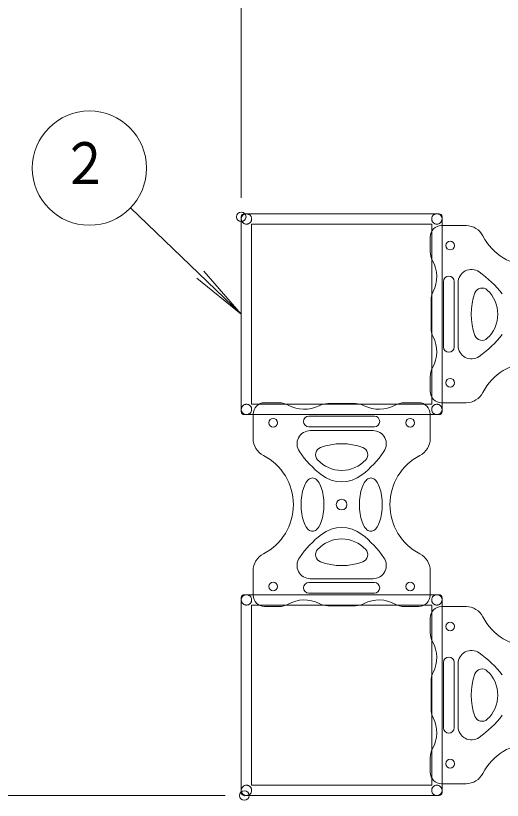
# Model space of a CAD drawing. Units: millimetres on the paper, scale 1:50. Extents: x 0 to 420, y -297 to 594.
# Drawn here: x 79.84 to 105.4, y 454.3 to 495.49 of the extents above; entities that cross this region are included whole.
import ezdxf
from ezdxf.enums import TextEntityAlignment as Align

# ---------------------------------------------------------------- set-up
doc = ezdxf.new("R2010")
doc.units = ezdxf.units.MM
doc.header["$PDMODE"] = 32
doc.header["$PDSIZE"] = 0.5
doc.linetypes.add('USER1', pattern=[19.05, 12.7, -6.35])
doc.layers.add('LY_1', color=7, linetype='Continuous', lineweight=18)
doc.styles.add('ＭＳ ゴシック', font='')
doc.styles.get('ＭＳ ゴシック').set_extended_font_data('MS Gothic')

msp = doc.modelspace()

# ---------------------------------------------------------------- linework, layer by layer
at = {"layer": 'LY_1'}
for p, q in [((91.689, 485.931), (91.689, 541.719)), ((85.878, 485.409), (91.689, 479.819)), ((91.689, 479.819), (89.717, 482.079)), ((91.689, 479.819), (89.354, 481.702)), ((103.075, 481.466), (103.075, 478.172)), ((98.608, 473.706), (95.315, 473.706)), ((95.042, 470.892), (95.004, 470.809)), ((95.084, 470.966), (95.042, 470.892)), ((95.128, 471.032), (95.084, 470.966)), ((95.174, 471.088), (95.128, 471.032)), ((95.223, 471.135), (95.174, 471.088)), ((95.273, 471.171), (95.223, 471.135)), ((95.324, 471.198), (95.273, 471.171)), ((95.376, 471.214), (95.324, 471.198)), ((95.428, 471.219), (95.376, 471.214)), ((95.48, 471.214), (95.428, 471.219)), ((95.532, 471.198), (95.48, 471.214)), ((95.583, 471.171), (95.532, 471.198)), ((95.633, 471.135), (95.583, 471.171)), ((95.682, 471.088), (95.633, 471.135)), ((95.728, 471.032), (95.682, 471.088)), ((95.772, 470.966), (95.728, 471.032)), ((95.814, 470.892), (95.772, 470.966)), ((95.852, 470.809), (95.814, 470.892)), ((98.109, 470.892), (98.071, 470.809)), ((98.151, 470.966), (98.109, 470.892)), ((98.195, 471.032), (98.151, 470.966)), ((98.241, 471.088), (98.195, 471.032)), ((98.29, 471.135), (98.241, 471.088)), ((98.34, 471.171), (98.29, 471.135)), ((98.391, 471.198), (98.34, 471.171)), ((98.443, 471.214), (98.391, 471.198)), ((98.495, 471.219), (98.443, 471.214)), ((98.547, 471.214), (98.495, 471.219)), ((98.599, 471.198), (98.547, 471.214)), ((98.65, 471.171), (98.599, 471.198)), ((98.7, 471.135), (98.65, 471.171)), ((98.748, 471.088), (98.7, 471.135)), ((98.795, 471.032), (98.748, 471.088)), ((98.839, 470.966), (98.795, 471.032)), ((98.88, 470.892), (98.839, 470.966)), ((98.919, 470.809), (98.88, 470.892)), ((94.908, 470.519), (94.884, 470.411)), ((94.937, 470.622), (94.908, 470.519)), ((94.968, 470.719), (94.937, 470.622)), ((95.004, 470.809), (94.968, 470.719)), ((95.888, 470.719), (95.852, 470.809)), ((95.92, 470.622), (95.888, 470.719)), ((95.948, 470.519), (95.92, 470.622)), ((95.972, 470.411), (95.948, 470.519)), ((97.975, 470.519), (97.951, 470.411)), ((98.003, 470.622), (97.975, 470.519)), ((98.035, 470.719), (98.003, 470.622)), ((98.071, 470.809), (98.035, 470.719)), ((98.954, 470.719), (98.919, 470.809)), ((98.986, 470.622), (98.954, 470.719)), ((99.014, 470.519), (98.986, 470.622)), ((99.039, 470.411), (99.014, 470.519)), ((94.837, 470.062), (94.83, 469.941)), ((94.848, 470.181), (94.837, 470.062)), ((94.864, 470.298), (94.848, 470.181)), ((94.884, 470.411), (94.864, 470.298)), ((95.992, 470.298), (95.972, 470.411)), ((96.008, 470.181), (95.992, 470.298)), ((96.019, 470.062), (96.008, 470.181)), ((96.026, 469.941), (96.019, 470.062)), ((97.904, 470.062), (97.897, 469.941)), ((97.915, 470.181), (97.904, 470.062)), ((97.931, 470.298), (97.915, 470.181)), ((97.951, 470.411), (97.931, 470.298)), ((99.059, 470.298), (99.039, 470.411)), ((99.074, 470.181), (99.059, 470.298)), ((99.086, 470.062), (99.074, 470.181)), ((99.093, 469.941), (99.086, 470.062)), ((94.83, 469.941), (94.828, 469.819)), ((94.828, 469.819), (94.83, 469.697)), ((94.83, 469.697), (94.837, 469.576)), ((96.019, 469.576), (96.026, 469.697)), ((96.028, 469.819), (96.026, 469.941)), ((96.026, 469.697), (96.028, 469.819)), ((97.897, 469.941), (97.895, 469.819)), ((97.895, 469.819), (97.897, 469.697)), ((97.897, 469.697), (97.904, 469.576)), ((99.086, 469.576), (99.093, 469.697)), ((99.095, 469.819), (99.093, 469.941)), ((99.093, 469.697), (99.095, 469.819)), ((94.837, 469.576), (94.848, 469.457)), ((94.848, 469.457), (94.864, 469.34)), ((94.864, 469.34), (94.884, 469.227)), ((94.884, 469.227), (94.908, 469.119)), ((95.948, 469.119), (95.972, 469.227)), ((95.972, 469.227), (95.992, 469.34)), ((95.992, 469.34), (96.008, 469.457)), ((96.008, 469.457), (96.019, 469.576)), ((97.904, 469.576), (97.915, 469.457)), ((97.915, 469.457), (97.931, 469.34)), ((97.931, 469.34), (97.951, 469.227)), ((97.951, 469.227), (97.975, 469.119)), ((99.014, 469.119), (99.039, 469.227)), ((99.039, 469.227), (99.059, 469.34)), ((99.059, 469.34), (99.074, 469.457)), ((99.074, 469.457), (99.086, 469.576)), ((94.908, 469.119), (94.937, 469.016)), ((94.937, 469.016), (94.968, 468.919)), ((94.968, 468.919), (95.004, 468.829)), ((95.004, 468.829), (95.042, 468.747)), ((95.814, 468.747), (95.852, 468.829)), ((95.852, 468.829), (95.888, 468.919)), ((95.888, 468.919), (95.92, 469.016)), ((95.92, 469.016), (95.948, 469.119)), ((97.975, 469.119), (98.003, 469.016)), ((98.003, 469.016), (98.035, 468.919)), ((98.035, 468.919), (98.071, 468.829)), ((98.071, 468.829), (98.109, 468.747)), ((98.88, 468.747), (98.919, 468.829)), ((98.919, 468.829), (98.954, 468.919)), ((98.954, 468.919), (98.986, 469.016)), ((98.986, 469.016), (99.014, 469.119)), ((95.042, 468.747), (95.084, 468.672)), ((95.084, 468.672), (95.128, 468.607)), ((95.128, 468.607), (95.174, 468.55)), ((95.174, 468.55), (95.223, 468.504)), ((95.223, 468.504), (95.273, 468.467)), ((95.273, 468.467), (95.324, 468.44)), ((95.324, 468.44), (95.376, 468.424)), ((95.376, 468.424), (95.428, 468.419)), ((95.428, 468.419), (95.48, 468.424)), ((95.48, 468.424), (95.532, 468.44)), ((95.532, 468.44), (95.583, 468.467)), ((95.583, 468.467), (95.633, 468.504)), ((95.633, 468.504), (95.682, 468.55)), ((95.682, 468.55), (95.728, 468.607)), ((95.728, 468.607), (95.772, 468.672)), ((95.772, 468.672), (95.814, 468.747)), ((98.109, 468.747), (98.151, 468.672)), ((98.151, 468.672), (98.195, 468.607)), ((98.195, 468.607), (98.241, 468.55)), ((98.241, 468.55), (98.29, 468.504)), ((98.29, 468.504), (98.34, 468.467)), ((98.34, 468.467), (98.391, 468.44)), ((98.391, 468.44), (98.443, 468.424)), ((98.443, 468.424), (98.495, 468.419)), ((98.495, 468.419), (98.547, 468.424)), ((98.547, 468.424), (98.599, 468.44)), ((98.599, 468.44), (98.65, 468.467)), ((98.65, 468.467), (98.7, 468.504)), ((98.7, 468.504), (98.748, 468.55)), ((98.748, 468.55), (98.795, 468.607)), ((98.795, 468.607), (98.839, 468.672)), ((98.839, 468.672), (98.88, 468.747)), ((98.608, 465.933), (95.315, 465.933)), ((103.075, 461.466), (103.075, 458.172)), ((90.849, 454.547), (46.224, 454.547))]:
    msp.add_line(p, q, dxfattribs=at)
at = {"layer": 'LY_1', "lineweight": 9}
for p, q in [((91.689, 474.707), (91.689, 484.931)), ((91.849, 485.091), (102.073, 485.091)), ((102.233, 484.931), (102.233, 474.707)), ((92.233, 484.547), (101.689, 484.547)), ((92.233, 475.091), (92.233, 484.547)), ((101.689, 484.547), (101.689, 475.091)), ((102.211, 484.469), (103.493, 484.469)), ((101.611, 483.112), (101.611, 483.869)), ((102.311, 478.099), (102.311, 481.539)), ((102.871, 478.099), (102.871, 481.539)), ((101.656, 480.547), (101.656, 479.819)), ((101.656, 479.091), (101.656, 479.819)), ((101.611, 476.526), (101.611, 475.769)), ((101.689, 475.091), (92.233, 475.091)), ((93.669, 475.169), (92.911, 475.169)), ((96.233, 475.124), (96.961, 475.124)), ((97.69, 475.124), (96.961, 475.124)), ((100.254, 475.169), (101.011, 475.169)), ((102.211, 475.169), (103.493, 475.169)), ((92.311, 474.569), (92.311, 473.287)), ((101.611, 474.569), (101.611, 473.287)), ((102.073, 474.547), (91.849, 474.547)), ((95.241, 474.469), (98.681, 474.469)), ((95.241, 473.909), (98.681, 473.909)), ((92.311, 465.069), (92.311, 466.351)), ((101.611, 465.069), (101.611, 466.351)), ((95.241, 465.729), (98.681, 465.729)), ((91.849, 465.091), (102.073, 465.091)), ((95.241, 465.169), (98.681, 465.169)), ((91.689, 454.707), (91.689, 464.931)), ((102.233, 464.931), (102.233, 454.707)), ((92.233, 464.547), (101.689, 464.547)), ((92.233, 455.091), (92.233, 464.547)), ((93.669, 464.469), (92.911, 464.469)), ((96.233, 464.514), (96.961, 464.514)), ((97.69, 464.514), (96.961, 464.514)), ((100.254, 464.469), (101.011, 464.469)), ((101.689, 464.547), (101.689, 455.091)), ((102.211, 464.469), (103.493, 464.469)), ((101.611, 463.112), (101.611, 463.869)), ((102.311, 458.099), (102.311, 461.539)), ((102.871, 458.099), (102.871, 461.539)), ((101.656, 460.547), (101.656, 459.819)), ((101.656, 459.091), (101.656, 459.819)), ((101.611, 456.526), (101.611, 455.769)), ((101.689, 455.091), (92.233, 455.091)), ((102.211, 455.169), (103.493, 455.169)), ((102.073, 454.547), (91.849, 454.547))]:
    msp.add_line(p, q, dxfattribs=at)
at = {"layer": 'LY_1'}
msp.add_circle((83.715, 487.488), 3, dxfattribs=at)
at = {"layer": 'LY_1', "linetype": 'USER1'}
for centre in [(91.961, 484.819), (101.961, 484.819), (91.961, 474.819), (101.961, 474.819), (91.961, 464.819), (101.961, 464.819), (91.961, 454.819), (101.961, 454.819)]:
    msp.add_circle(centre, 0.272, dxfattribs=at)
at = {"layer": 'LY_1', "lineweight": 9}
for centre, radius in [((102.661, 483.419), 0.23), ((102.661, 476.219), 0.23), ((93.361, 474.119), 0.23), ((100.561, 474.119), 0.23), ((96.961, 469.819), 0.28), ((93.361, 465.519), 0.23), ((100.561, 465.519), 0.23), ((102.661, 463.419), 0.23), ((102.661, 456.219), 0.23)]:
    msp.add_circle(centre, radius, dxfattribs=at)
for centre, radius, start, end in [((91.849, 484.931), 0.16, 90, 180), ((102.073, 484.931), 0.16, 0, 90), ((102.211, 483.869), 0.6, 90, 180), ((103.493, 483.469), 1, 27.2117, 90), ((106.961, 485.252), 2.9, 207.2117, 332.7883), ((102.611, 483.112), 1, 180, 209.1962), ((100.242, 481.788), 1.714, 332.8071, 29.1962), ((102.591, 481.539), 0.28, 0, 180), ((102.656, 480.547), 1, 152.8071, 180), ((102.656, 479.091), 1, 180, 207.1929), ((100.242, 477.85), 1.714, 330.8038, 27.1929), ((102.591, 478.099), 0.28, 180, 0), ((106.961, 474.386), 2.9, 27.2117, 152.7883), ((102.611, 476.526), 1, 150.8038, 180), ((102.211, 475.769), 0.6, 180, 270), ((103.493, 476.169), 1, 270, 332.7883), ((92.911, 474.569), 0.6, 90, 180), ((93.669, 474.169), 1, 60.8038, 90), ((94.993, 476.539), 1.714, 240.8038, 297.1929), ((96.233, 474.124), 1, 90, 117.1929), ((97.69, 474.124), 1, 62.8071, 90), ((98.93, 476.539), 1.714, 242.8071, 299.1962), ((100.254, 474.169), 1, 90, 119.1962), ((101.011, 474.569), 0.6, 0, 90), ((91.849, 474.707), 0.16, 180, 270), ((102.073, 474.707), 0.16, 270, 0), ((95.241, 474.189), 0.28, 90, 270), ((98.681, 474.189), 0.28, 270, 90), ((93.311, 473.287), 1, 180, 242.7883), ((100.611, 473.287), 1, 297.2117, 0), ((91.528, 469.819), 2.9, 297.2117, 62.7883), ((102.395, 469.819), 2.9, 117.2117, 242.7883), ((93.311, 466.351), 1, 117.2117, 180), ((100.611, 466.351), 1, 0, 62.7883), ((95.241, 465.449), 0.28, 90, 270), ((98.681, 465.449), 0.28, 270, 90), ((91.849, 464.931), 0.16, 90, 180), ((102.073, 464.931), 0.16, 0, 90), ((92.911, 465.069), 0.6, 180, 270), ((94.993, 463.1), 1.714, 62.8071, 119.1962), ((98.93, 463.1), 1.714, 60.8038, 117.1929), ((101.011, 465.069), 0.6, 270, 0), ((93.669, 465.469), 1, 270, 299.1962), ((96.233, 465.514), 1, 242.8071, 270), ((97.69, 465.514), 1, 270, 297.1929), ((100.254, 465.469), 1, 240.8038, 270), ((102.211, 463.869), 0.6, 90, 180), ((103.493, 463.469), 1, 27.2117, 90), ((106.961, 465.252), 2.9, 207.2117, 332.7883), ((102.611, 463.112), 1, 180, 209.1962), ((100.242, 461.788), 1.714, 332.8071, 29.1962), ((102.591, 461.539), 0.28, 0, 180), ((102.656, 460.547), 1, 152.8071, 180), ((102.656, 459.091), 1, 180, 207.1929), ((100.242, 457.85), 1.714, 330.8038, 27.1929), ((102.591, 458.099), 0.28, 180, 0), ((106.961, 454.386), 2.9, 27.2117, 152.7883), ((102.611, 456.526), 1, 150.8038, 180), ((102.211, 455.769), 0.6, 180, 270), ((103.493, 456.169), 1, 270, 332.7883), ((91.849, 454.707), 0.16, 180, 270), ((102.073, 454.707), 0.16, 270, 0)]:
    msp.add_arc(centre, radius, start, end, dxfattribs=at)
at = {"layer": 'LY_1'}
for centre, radius, start, end in [((103.775, 481.466), 0.7, 55.1553, 180), ((100.975, 477.444), 5.6, 37.8346, 55.1553), ((104.338, 480.792), 0.4, 47.0818, 159.4705), ((106.935, 479.819), 3.174, 159.4705, 200.5295), ((103.433, 479.819), 1.728, 312.9182, 47.0818), ((104.338, 478.846), 0.4, 200.5295, 312.9182), ((100.975, 482.194), 5.6, 304.8447, 322.1654), ((103.775, 478.172), 0.7, 180, 304.8447), ((95.315, 473.006), 0.7, 90, 214.8447), ((98.608, 473.006), 0.7, 325.1553, 90), ((96.961, 469.845), 3.174, 69.4705, 110.5295), ((99.336, 475.805), 5.6, 214.8447, 232.1654), ((95.989, 472.443), 0.4, 110.5295, 222.9182), ((94.587, 475.805), 5.6, 307.8346, 325.1553), ((97.934, 472.443), 0.4, 317.0818, 69.4705), ((96.961, 473.347), 1.728, 222.9182, 317.0818), ((96.961, 472.747), 1.728, 232.1654, 307.8346), ((96.961, 466.891), 1.728, 52.1654, 127.8346), ((99.336, 463.833), 5.6, 127.8346, 145.1553), ((96.961, 466.291), 1.728, 42.9182, 137.0818), ((94.587, 463.833), 5.6, 34.8447, 52.1654), ((95.989, 467.195), 0.4, 137.0818, 249.4705), ((97.934, 467.195), 0.4, 290.5295, 42.9182), ((95.315, 466.633), 0.7, 145.1553, 270), ((96.961, 469.793), 3.174, 249.4705, 290.5295), ((98.608, 466.633), 0.7, 270, 34.8447), ((103.775, 461.466), 0.7, 55.1553, 180), ((100.975, 457.444), 5.6, 37.8346, 55.1553), ((104.338, 460.792), 0.4, 47.0818, 159.4705), ((103.433, 459.819), 1.728, 312.9182, 47.0818), ((106.935, 459.819), 3.174, 159.4705, 200.5295), ((104.338, 458.846), 0.4, 200.5295, 312.9182), ((100.975, 462.194), 5.6, 304.8447, 322.1654), ((103.775, 458.172), 0.7, 180, 304.8447)]:
    msp.add_arc(centre, radius, start, end, dxfattribs=at)
for p in [(91.689, 484.931), (91.689, 484.931), (91.849, 454.547), (91.849, 454.547)]:
    msp.add_point(p, dxfattribs=at)

# ---------------------------------------------------------------- texts
at = {"layer": 'LY_1', "style": 'ＭＳ ゴシック', "width": 0.85}
msp.add_text('２', height=2.199, dxfattribs=at).set_placement((82.215, 485.988), align=Align.BOTTOM_LEFT)

doc.saveas('drawing.dxf')
